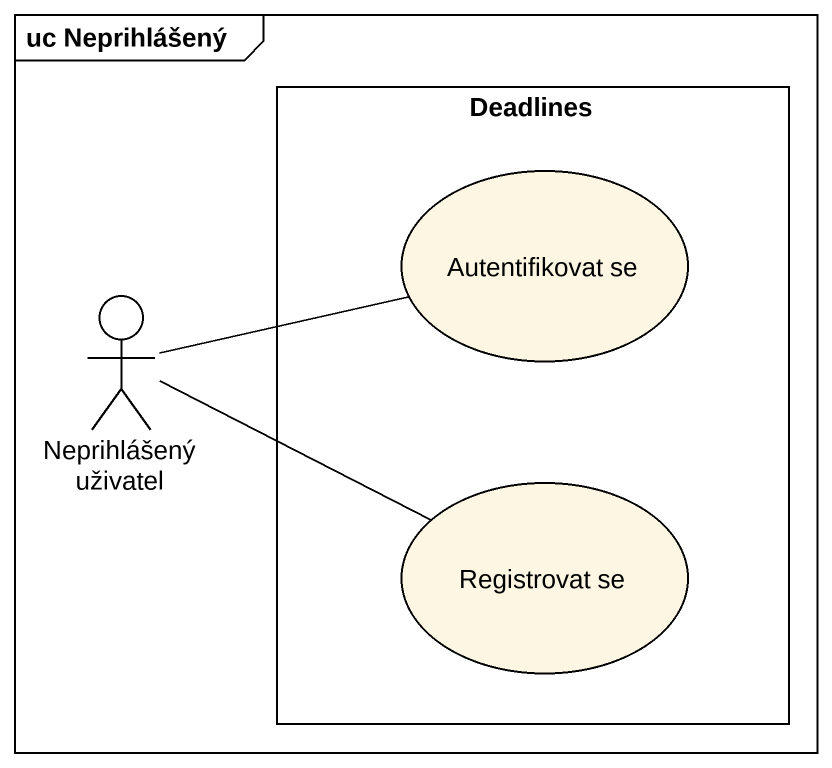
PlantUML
@startuml
mainframe uc Neprihlášený
rectangle Deadlines {
  usecase "Autentifikovat se" as Autentifikovat_se
  usecase "Registrovat se" as Registrovat_se
}
actor "Neprihlášený uživatel" as Neprihlášený_uživatel
Neprihlášený_uživatel -right- Autentifikovat_se
Neprihlášený_uživatel -right- Registrovat_se
@enduml
